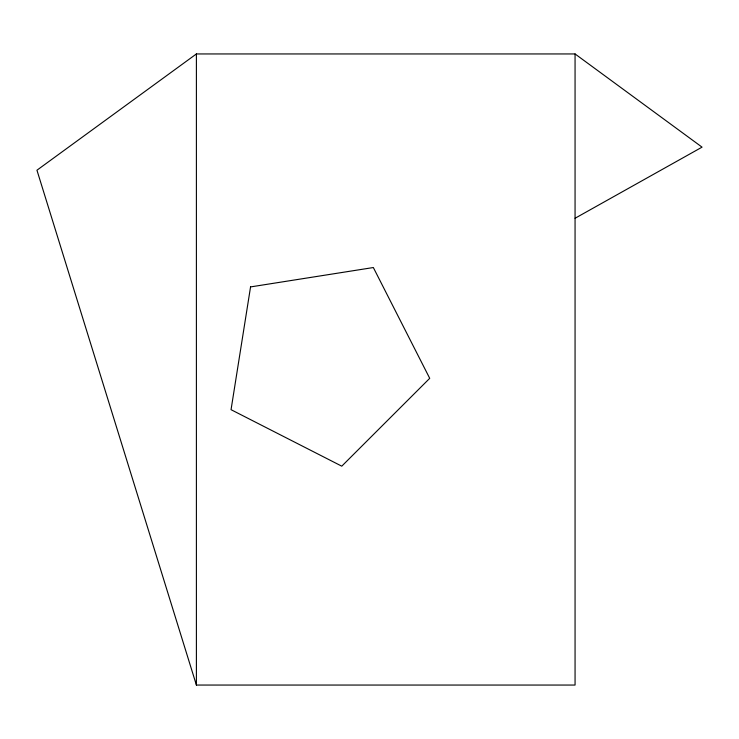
<?xml version="1.0" encoding="UTF-8"?>
<svg xmlns="http://www.w3.org/2000/svg" width="739" height="739" viewBox="0 0 739 739"><rect width="100%" height="100%" fill="white"/><g stroke="black" fill="none" stroke-linecap="round" stroke-linejoin="round"><path stroke-width="1.11" d="M196.398 53.947L36.95 170.21L196.398 685.053L575.062 685.053L575.062 53.947L196.398 53.947L196.398 685.053M575.062 218.264L702.05 147.144L575.062 53.947M250.558 286.917L231.048 409.683L341.769 466.17L429.719 378.322L373.343 267.536L250.558 286.917"/></g></svg>
